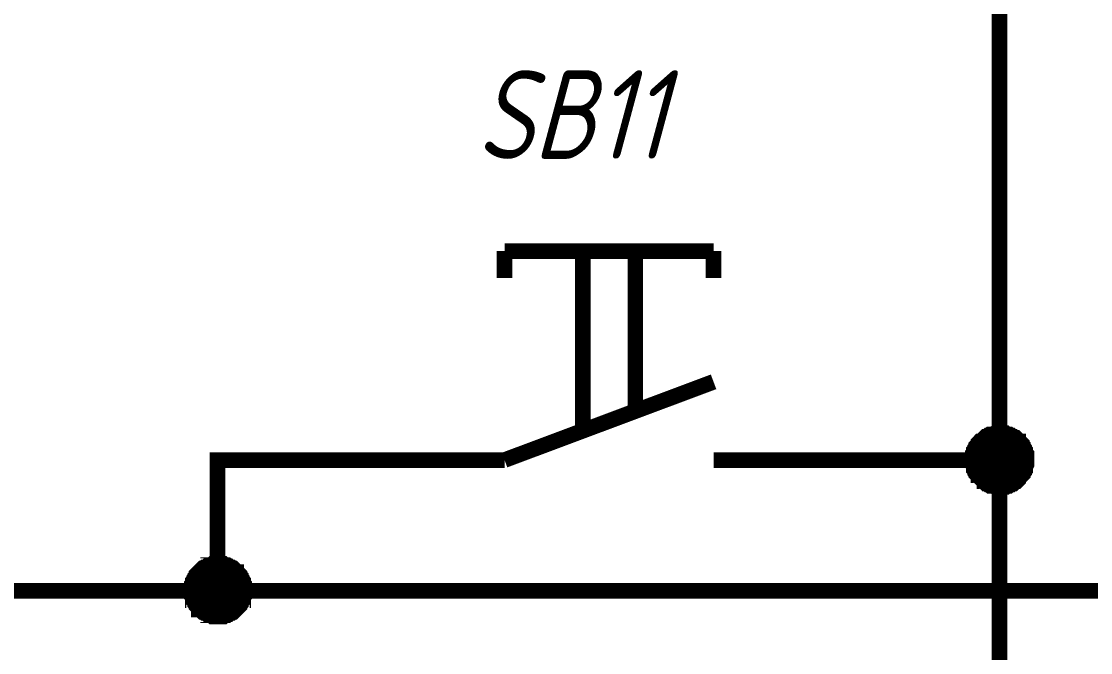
# Model space of a CAD drawing. Header units: millimetres. Extents: x 0 to 841, y 0 to 594.
# Drawn here: x 388.74 to 409.25, y 54.32 to 66.43 of the extents above; entities that cross this region are included whole.
import ezdxf

# ---------------------------------------------------------------- set-up
doc = ezdxf.new("R2010")
doc.units = ezdxf.units.MM
doc.layers.add('Sheet', color=255, linetype='Continuous')
doc.styles.get("Standard").update_dxf_attribs({"font": '', "oblique": 15})
doc.styles.get('Standard').set_extended_font_data('GOST type A')

msp = doc.modelspace()

# ---------------------------------------------------------------- linework, layer by layer
at = {"layer": 'Sheet', "color": 18, "true_color": 0x000000, "const_width": 0.3}
for points in [[(497.513, 328.985), (497.513, 328.985), (580.013, 328.985), (580.013, 55.503), (392.5, 55.503), (392.5, 55.503)], [(405.021, 45.513), (407.508, 45.513), (407.508, 58.011), (407.508, 70.51), (407.508, 306.497)], [(398.01, 62.021), (402.02, 62.021)], [(398.01, 62.021), (398.01, 61.505)], [(399.511, 58.504), (399.511, 62.021)], [(400.519, 62.021), (400.519, 59.019)], [(402.02, 62.021), (402.02, 61.505)], [(398.01, 58.011), (402.02, 59.512)], [(406.993, 58.011), (406.993, 58.034), (406.993, 58.056), (406.993, 58.101), (406.993, 58.123), (407.015, 58.146), (407.015, 58.168), (407.015, 58.19), (407.037, 58.213), (407.037, 58.235), (407.06, 58.258), (407.06, 58.28), (407.082, 58.302), (407.105, 58.325), (407.105, 58.347), (407.127, 58.37), (407.149, 58.37), (407.172, 58.392), (407.194, 58.414), (407.217, 58.437), (407.217, 58.437), (407.239, 58.459), (407.261, 58.459), (407.284, 58.482), (407.306, 58.482), (407.329, 58.504), (407.351, 58.504), (407.373, 58.504), (407.418, 58.526), (407.441, 58.526), (407.463, 58.526), (407.485, 58.526), (407.508, 58.526)], [(406.993, 58.011), (406.993, 58.034), (406.993, 58.056), (406.993, 58.101), (406.993, 58.123), (407.015, 58.146), (407.015, 58.168), (407.015, 58.19), (407.037, 58.213), (407.037, 58.235), (407.06, 58.258), (407.06, 58.28), (407.082, 58.302), (407.105, 58.325), (407.105, 58.347), (407.127, 58.37), (407.149, 58.37), (407.172, 58.392), (407.194, 58.414), (407.217, 58.437), (407.217, 58.437), (407.239, 58.459), (407.261, 58.459), (407.284, 58.482), (407.306, 58.482), (407.329, 58.504), (407.351, 58.504), (407.373, 58.504), (407.418, 58.526), (407.441, 58.526), (407.463, 58.526), (407.485, 58.526), (407.508, 58.526)], [(406.993, 58.011), (406.993, 58.034), (406.993, 58.056), (406.993, 58.101), (406.993, 58.123), (407.015, 58.146), (407.015, 58.168), (407.015, 58.19), (407.037, 58.213), (407.037, 58.235), (407.06, 58.258), (407.06, 58.28), (407.082, 58.302), (407.105, 58.325), (407.105, 58.347), (407.127, 58.37), (407.149, 58.37), (407.172, 58.392), (407.194, 58.414), (407.217, 58.437), (407.217, 58.437), (407.239, 58.459), (407.261, 58.459), (407.284, 58.482), (407.306, 58.482), (407.329, 58.504), (407.351, 58.504), (407.373, 58.504), (407.418, 58.526), (407.441, 58.526), (407.463, 58.526), (407.485, 58.526), (407.508, 58.526)], [(406.993, 58.011), (406.993, 58.034), (406.993, 58.056), (406.993, 58.101), (406.993, 58.123), (407.015, 58.146), (407.015, 58.168), (407.015, 58.19), (407.037, 58.213), (407.037, 58.235), (407.06, 58.258), (407.06, 58.28), (407.082, 58.302), (407.105, 58.325), (407.105, 58.347), (407.127, 58.37), (407.149, 58.37), (407.172, 58.392), (407.194, 58.414), (407.217, 58.437), (407.217, 58.437), (407.239, 58.459), (407.261, 58.459), (407.284, 58.482), (407.306, 58.482), (407.329, 58.504), (407.351, 58.504), (407.373, 58.504), (407.418, 58.526), (407.441, 58.526), (407.463, 58.526), (407.485, 58.526), (407.508, 58.526)], [(406.993, 58.011), (406.993, 58.034), (406.993, 58.056), (406.993, 58.101), (406.993, 58.123), (407.015, 58.146), (407.015, 58.168), (407.015, 58.19), (407.037, 58.213), (407.037, 58.235), (407.06, 58.258), (407.06, 58.28), (407.082, 58.302), (407.105, 58.325), (407.105, 58.347), (407.127, 58.37), (407.149, 58.37), (407.172, 58.392), (407.194, 58.414), (407.217, 58.437), (407.217, 58.437), (407.239, 58.459), (407.261, 58.459), (407.284, 58.482), (407.306, 58.482), (407.329, 58.504), (407.351, 58.504), (407.373, 58.504), (407.418, 58.526), (407.441, 58.526), (407.463, 58.526), (407.485, 58.526), (407.508, 58.526)], [(406.993, 58.011), (406.993, 58.034), (406.993, 58.056), (406.993, 58.101), (406.993, 58.123), (407.015, 58.146), (407.015, 58.168), (407.015, 58.19), (407.037, 58.213), (407.037, 58.235), (407.06, 58.258), (407.06, 58.28), (407.082, 58.302), (407.105, 58.325), (407.105, 58.347), (407.127, 58.37), (407.149, 58.37), (407.172, 58.392), (407.194, 58.414), (407.217, 58.437), (407.217, 58.437), (407.239, 58.459), (407.261, 58.459), (407.284, 58.482), (407.306, 58.482), (407.329, 58.504), (407.351, 58.504), (407.373, 58.504), (407.418, 58.526), (407.441, 58.526), (407.463, 58.526), (407.485, 58.526), (407.508, 58.526)], [(406.993, 58.011), (406.993, 58.034), (406.993, 58.056), (406.993, 58.101), (406.993, 58.123), (407.015, 58.146), (407.015, 58.168), (407.015, 58.19), (407.037, 58.213), (407.037, 58.235), (407.06, 58.258), (407.06, 58.28), (407.082, 58.302), (407.105, 58.325), (407.105, 58.347), (407.127, 58.37), (407.149, 58.37), (407.172, 58.392), (407.194, 58.414), (407.217, 58.437), (407.217, 58.437), (407.239, 58.459), (407.261, 58.459), (407.284, 58.482), (407.306, 58.482), (407.329, 58.504), (407.351, 58.504), (407.373, 58.504), (407.418, 58.526), (407.441, 58.526), (407.463, 58.526), (407.485, 58.526), (407.508, 58.526)], [(406.993, 58.011), (406.993, 58.034), (406.993, 58.056), (406.993, 58.101), (406.993, 58.123), (407.015, 58.146), (407.015, 58.168), (407.015, 58.19), (407.037, 58.213), (407.037, 58.235), (407.06, 58.258), (407.06, 58.28), (407.082, 58.302), (407.105, 58.325), (407.105, 58.347), (407.127, 58.37), (407.149, 58.37), (407.172, 58.392), (407.194, 58.414), (407.217, 58.437), (407.217, 58.437), (407.239, 58.459), (407.261, 58.459), (407.284, 58.482), (407.306, 58.482), (407.329, 58.504), (407.351, 58.504), (407.373, 58.504), (407.418, 58.526), (407.441, 58.526), (407.463, 58.526), (407.485, 58.526), (407.508, 58.526)], [(407.508, 58.526), (407.508, 58.526)], [(407.508, 58.526), (407.53, 58.526), (407.553, 58.526), (407.597, 58.526), (407.62, 58.526), (407.642, 58.504), (407.665, 58.504), (407.687, 58.504), (407.709, 58.482), (407.732, 58.482), (407.754, 58.459), (407.777, 58.459), (407.799, 58.437), (407.821, 58.437), (407.844, 58.414), (407.866, 58.392), (407.866, 58.37), (407.889, 58.37), (407.911, 58.347), (407.933, 58.325), (407.933, 58.302), (407.956, 58.28), (407.956, 58.258), (407.978, 58.235), (407.978, 58.213), (408.001, 58.19), (408.001, 58.168), (408.001, 58.146), (408.023, 58.123), (408.023, 58.101), (408.023, 58.056), (408.023, 58.034), (408.023, 58.011)], [(407.508, 58.526), (407.508, 58.526)], [(407.508, 58.526), (407.53, 58.526), (407.553, 58.526), (407.597, 58.526), (407.62, 58.526), (407.642, 58.504), (407.665, 58.504), (407.687, 58.504), (407.709, 58.482), (407.732, 58.482), (407.754, 58.459), (407.777, 58.459), (407.799, 58.437), (407.821, 58.437), (407.844, 58.414), (407.866, 58.392), (407.866, 58.37), (407.889, 58.37), (407.911, 58.347), (407.933, 58.325), (407.933, 58.302), (407.956, 58.28), (407.956, 58.258), (407.978, 58.235), (407.978, 58.213), (408.001, 58.19), (408.001, 58.168), (408.001, 58.146), (408.023, 58.123), (408.023, 58.101), (408.023, 58.056), (408.023, 58.034), (408.023, 58.011)], [(407.508, 58.526), (407.508, 58.526)], [(407.508, 58.526), (407.53, 58.526), (407.553, 58.526), (407.597, 58.526), (407.62, 58.526), (407.642, 58.504), (407.665, 58.504), (407.687, 58.504), (407.709, 58.482), (407.732, 58.482), (407.754, 58.459), (407.777, 58.459), (407.799, 58.437), (407.821, 58.437), (407.844, 58.414), (407.866, 58.392), (407.866, 58.37), (407.889, 58.37), (407.911, 58.347), (407.933, 58.325), (407.933, 58.302), (407.956, 58.28), (407.956, 58.258), (407.978, 58.235), (407.978, 58.213), (408.001, 58.19), (408.001, 58.168), (408.001, 58.146), (408.023, 58.123), (408.023, 58.101), (408.023, 58.056), (408.023, 58.034), (408.023, 58.011)], [(407.508, 58.526), (407.508, 58.526)], [(407.508, 58.526), (407.53, 58.526), (407.553, 58.526), (407.597, 58.526), (407.62, 58.526), (407.642, 58.504), (407.665, 58.504), (407.687, 58.504), (407.709, 58.482), (407.732, 58.482), (407.754, 58.459), (407.777, 58.459), (407.799, 58.437), (407.821, 58.437), (407.844, 58.414), (407.866, 58.392), (407.866, 58.37), (407.889, 58.37), (407.911, 58.347), (407.933, 58.325), (407.933, 58.302), (407.956, 58.28), (407.956, 58.258), (407.978, 58.235), (407.978, 58.213), (408.001, 58.19), (408.001, 58.168), (408.001, 58.146), (408.023, 58.123), (408.023, 58.101), (408.023, 58.056), (408.023, 58.034), (408.023, 58.011)], [(407.508, 58.526), (407.508, 58.526)], [(407.508, 58.526), (407.53, 58.526), (407.553, 58.526), (407.597, 58.526), (407.62, 58.526), (407.642, 58.504), (407.665, 58.504), (407.687, 58.504), (407.709, 58.482), (407.732, 58.482), (407.754, 58.459), (407.777, 58.459), (407.799, 58.437), (407.821, 58.437), (407.844, 58.414), (407.866, 58.392), (407.866, 58.37), (407.889, 58.37), (407.911, 58.347), (407.933, 58.325), (407.933, 58.302), (407.956, 58.28), (407.956, 58.258), (407.978, 58.235), (407.978, 58.213), (408.001, 58.19), (408.001, 58.168), (408.001, 58.146), (408.023, 58.123), (408.023, 58.101), (408.023, 58.056), (408.023, 58.034), (408.023, 58.011)], [(407.508, 58.526), (407.508, 58.526)], [(407.508, 58.526), (407.53, 58.526), (407.553, 58.526), (407.597, 58.526), (407.62, 58.526), (407.642, 58.504), (407.665, 58.504), (407.687, 58.504), (407.709, 58.482), (407.732, 58.482), (407.754, 58.459), (407.777, 58.459), (407.799, 58.437), (407.821, 58.437), (407.844, 58.414), (407.866, 58.392), (407.866, 58.37), (407.889, 58.37), (407.911, 58.347), (407.933, 58.325), (407.933, 58.302), (407.956, 58.28), (407.956, 58.258), (407.978, 58.235), (407.978, 58.213), (408.001, 58.19), (408.001, 58.168), (408.001, 58.146), (408.023, 58.123), (408.023, 58.101), (408.023, 58.056), (408.023, 58.034), (408.023, 58.011)], [(407.508, 58.526), (407.508, 58.526)], [(407.508, 58.526), (407.53, 58.526), (407.553, 58.526), (407.597, 58.526), (407.62, 58.526), (407.642, 58.504), (407.665, 58.504), (407.687, 58.504), (407.709, 58.482), (407.732, 58.482), (407.754, 58.459), (407.777, 58.459), (407.799, 58.437), (407.821, 58.437), (407.844, 58.414), (407.866, 58.392), (407.866, 58.37), (407.889, 58.37), (407.911, 58.347), (407.933, 58.325), (407.933, 58.302), (407.956, 58.28), (407.956, 58.258), (407.978, 58.235), (407.978, 58.213), (408.001, 58.19), (408.001, 58.168), (408.001, 58.146), (408.023, 58.123), (408.023, 58.101), (408.023, 58.056), (408.023, 58.034), (408.023, 58.011)], [(407.508, 58.526), (407.508, 58.526)], [(407.508, 58.526), (407.53, 58.526), (407.553, 58.526), (407.597, 58.526), (407.62, 58.526), (407.642, 58.504), (407.665, 58.504), (407.687, 58.504), (407.709, 58.482), (407.732, 58.482), (407.754, 58.459), (407.777, 58.459), (407.799, 58.437), (407.821, 58.437), (407.844, 58.414), (407.866, 58.392), (407.866, 58.37), (407.889, 58.37), (407.911, 58.347), (407.933, 58.325), (407.933, 58.302), (407.956, 58.28), (407.956, 58.258), (407.978, 58.235), (407.978, 58.213), (408.001, 58.19), (408.001, 58.168), (408.001, 58.146), (408.023, 58.123), (408.023, 58.101), (408.023, 58.056), (408.023, 58.034), (408.023, 58.011)], [(395.008, 58.011), (392.5, 58.011), (392.5, 55.503), (372.518, 55.503), (352.515, 55.503), (352.515, 58.011), (355.001, 58.011)], [(397.517, 58.011), (395.008, 58.011)], [(397.517, 58.011), (398.01, 58.011)], [(402.512, 58.011), (402.02, 58.011)], [(402.512, 58.011), (405.021, 58.011)], [(407.508, 58.011), (405.021, 58.011)], [(407.508, 57.496), (407.485, 57.496), (407.463, 57.496), (407.441, 57.496), (407.418, 57.496), (407.373, 57.519), (407.351, 57.519), (407.329, 57.519), (407.306, 57.541), (407.284, 57.541), (407.261, 57.563), (407.239, 57.563), (407.217, 57.586), (407.217, 57.608), (407.194, 57.608), (407.172, 57.631), (407.149, 57.653), (407.127, 57.675), (407.105, 57.698), (407.105, 57.72), (407.082, 57.72), (407.06, 57.743), (407.06, 57.765), (407.037, 57.787), (407.037, 57.81), (407.015, 57.832), (407.015, 57.855), (407.015, 57.877), (406.993, 57.922), (406.993, 57.944), (406.993, 57.967), (406.993, 57.989), (406.993, 58.011)], [(406.993, 58.011), (406.993, 58.011)], [(407.508, 57.496), (407.485, 57.496), (407.463, 57.496), (407.441, 57.496), (407.418, 57.496), (407.373, 57.519), (407.351, 57.519), (407.329, 57.519), (407.306, 57.541), (407.284, 57.541), (407.261, 57.563), (407.239, 57.563), (407.217, 57.586), (407.217, 57.608), (407.194, 57.608), (407.172, 57.631), (407.149, 57.653), (407.127, 57.675), (407.105, 57.698), (407.105, 57.72), (407.082, 57.72), (407.06, 57.743), (407.06, 57.765), (407.037, 57.787), (407.037, 57.81), (407.015, 57.832), (407.015, 57.855), (407.015, 57.877), (406.993, 57.922), (406.993, 57.944), (406.993, 57.967), (406.993, 57.989), (406.993, 58.011)], [(406.993, 58.011), (406.993, 58.011)], [(407.508, 57.496), (407.485, 57.496), (407.463, 57.496), (407.441, 57.496), (407.418, 57.496), (407.373, 57.519), (407.351, 57.519), (407.329, 57.519), (407.306, 57.541), (407.284, 57.541), (407.261, 57.563), (407.239, 57.563), (407.217, 57.586), (407.217, 57.608), (407.194, 57.608), (407.172, 57.631), (407.149, 57.653), (407.127, 57.675), (407.105, 57.698), (407.105, 57.72), (407.082, 57.72), (407.06, 57.743), (407.06, 57.765), (407.037, 57.787), (407.037, 57.81), (407.015, 57.832), (407.015, 57.855), (407.015, 57.877), (406.993, 57.922), (406.993, 57.944), (406.993, 57.967), (406.993, 57.989), (406.993, 58.011)], [(406.993, 58.011), (406.993, 58.011)], [(407.508, 57.496), (407.485, 57.496), (407.463, 57.496), (407.441, 57.496), (407.418, 57.496), (407.373, 57.519), (407.351, 57.519), (407.329, 57.519), (407.306, 57.541), (407.284, 57.541), (407.261, 57.563), (407.239, 57.563), (407.217, 57.586), (407.217, 57.608), (407.194, 57.608), (407.172, 57.631), (407.149, 57.653), (407.127, 57.675), (407.105, 57.698), (407.105, 57.72), (407.082, 57.72), (407.06, 57.743), (407.06, 57.765), (407.037, 57.787), (407.037, 57.81), (407.015, 57.832), (407.015, 57.855), (407.015, 57.877), (406.993, 57.922), (406.993, 57.944), (406.993, 57.967), (406.993, 57.989), (406.993, 58.011)], [(406.993, 58.011), (406.993, 58.011)], [(407.508, 57.496), (407.485, 57.496), (407.463, 57.496), (407.441, 57.496), (407.418, 57.496), (407.373, 57.519), (407.351, 57.519), (407.329, 57.519), (407.306, 57.541), (407.284, 57.541), (407.261, 57.563), (407.239, 57.563), (407.217, 57.586), (407.217, 57.608), (407.194, 57.608), (407.172, 57.631), (407.149, 57.653), (407.127, 57.675), (407.105, 57.698), (407.105, 57.72), (407.082, 57.72), (407.06, 57.743), (407.06, 57.765), (407.037, 57.787), (407.037, 57.81), (407.015, 57.832), (407.015, 57.855), (407.015, 57.877), (406.993, 57.922), (406.993, 57.944), (406.993, 57.967), (406.993, 57.989), (406.993, 58.011)], [(406.993, 58.011), (406.993, 58.011)], [(407.508, 57.496), (407.485, 57.496), (407.463, 57.496), (407.441, 57.496), (407.418, 57.496), (407.373, 57.519), (407.351, 57.519), (407.329, 57.519), (407.306, 57.541), (407.284, 57.541), (407.261, 57.563), (407.239, 57.563), (407.217, 57.586), (407.217, 57.608), (407.194, 57.608), (407.172, 57.631), (407.149, 57.653), (407.127, 57.675), (407.105, 57.698), (407.105, 57.72), (407.082, 57.72), (407.06, 57.743), (407.06, 57.765), (407.037, 57.787), (407.037, 57.81), (407.015, 57.832), (407.015, 57.855), (407.015, 57.877), (406.993, 57.922), (406.993, 57.944), (406.993, 57.967), (406.993, 57.989), (406.993, 58.011)], [(406.993, 58.011), (406.993, 58.011)], [(407.508, 57.496), (407.485, 57.496), (407.463, 57.496), (407.441, 57.496), (407.418, 57.496), (407.373, 57.519), (407.351, 57.519), (407.329, 57.519), (407.306, 57.541), (407.284, 57.541), (407.261, 57.563), (407.239, 57.563), (407.217, 57.586), (407.217, 57.608), (407.194, 57.608), (407.172, 57.631), (407.149, 57.653), (407.127, 57.675), (407.105, 57.698), (407.105, 57.72), (407.082, 57.72), (407.06, 57.743), (407.06, 57.765), (407.037, 57.787), (407.037, 57.81), (407.015, 57.832), (407.015, 57.855), (407.015, 57.877), (406.993, 57.922), (406.993, 57.944), (406.993, 57.967), (406.993, 57.989), (406.993, 58.011)], [(406.993, 58.011), (406.993, 58.011)], [(407.508, 57.496), (407.485, 57.496), (407.463, 57.496), (407.441, 57.496), (407.418, 57.496), (407.373, 57.519), (407.351, 57.519), (407.329, 57.519), (407.306, 57.541), (407.284, 57.541), (407.261, 57.563), (407.239, 57.563), (407.217, 57.586), (407.217, 57.608), (407.194, 57.608), (407.172, 57.631), (407.149, 57.653), (407.127, 57.675), (407.105, 57.698), (407.105, 57.72), (407.082, 57.72), (407.06, 57.743), (407.06, 57.765), (407.037, 57.787), (407.037, 57.81), (407.015, 57.832), (407.015, 57.855), (407.015, 57.877), (406.993, 57.922), (406.993, 57.944), (406.993, 57.967), (406.993, 57.989), (406.993, 58.011)], [(406.993, 58.011), (406.993, 58.011)], [(408.023, 58.011), (408.023, 57.989), (408.023, 57.967), (408.023, 57.944), (408.023, 57.922), (408.001, 57.877), (408.001, 57.855), (408.001, 57.832), (407.978, 57.81), (407.978, 57.787), (407.956, 57.765), (407.956, 57.743), (407.933, 57.72), (407.933, 57.72), (407.911, 57.698), (407.889, 57.675), (407.866, 57.653), (407.866, 57.631), (407.844, 57.608), (407.821, 57.608), (407.799, 57.586), (407.777, 57.563), (407.754, 57.563), (407.732, 57.541), (407.709, 57.541), (407.687, 57.519), (407.665, 57.519), (407.642, 57.519), (407.62, 57.496), (407.597, 57.496), (407.553, 57.496), (407.53, 57.496), (407.508, 57.496)], [(408.023, 58.011), (408.023, 57.989), (408.023, 57.967), (408.023, 57.944), (408.023, 57.922), (408.001, 57.877), (408.001, 57.855), (408.001, 57.832), (407.978, 57.81), (407.978, 57.787), (407.956, 57.765), (407.956, 57.743), (407.933, 57.72), (407.933, 57.72), (407.911, 57.698), (407.889, 57.675), (407.866, 57.653), (407.866, 57.631), (407.844, 57.608), (407.821, 57.608), (407.799, 57.586), (407.777, 57.563), (407.754, 57.563), (407.732, 57.541), (407.709, 57.541), (407.687, 57.519), (407.665, 57.519), (407.642, 57.519), (407.62, 57.496), (407.597, 57.496), (407.553, 57.496), (407.53, 57.496), (407.508, 57.496)], [(408.023, 58.011), (408.023, 57.989), (408.023, 57.967), (408.023, 57.944), (408.023, 57.922), (408.001, 57.877), (408.001, 57.855), (408.001, 57.832), (407.978, 57.81), (407.978, 57.787), (407.956, 57.765), (407.956, 57.743), (407.933, 57.72), (407.933, 57.72), (407.911, 57.698), (407.889, 57.675), (407.866, 57.653), (407.866, 57.631), (407.844, 57.608), (407.821, 57.608), (407.799, 57.586), (407.777, 57.563), (407.754, 57.563), (407.732, 57.541), (407.709, 57.541), (407.687, 57.519), (407.665, 57.519), (407.642, 57.519), (407.62, 57.496), (407.597, 57.496), (407.553, 57.496), (407.53, 57.496), (407.508, 57.496)], [(408.023, 58.011), (408.023, 57.989), (408.023, 57.967), (408.023, 57.944), (408.023, 57.922), (408.001, 57.877), (408.001, 57.855), (408.001, 57.832), (407.978, 57.81), (407.978, 57.787), (407.956, 57.765), (407.956, 57.743), (407.933, 57.72), (407.933, 57.72), (407.911, 57.698), (407.889, 57.675), (407.866, 57.653), (407.866, 57.631), (407.844, 57.608), (407.821, 57.608), (407.799, 57.586), (407.777, 57.563), (407.754, 57.563), (407.732, 57.541), (407.709, 57.541), (407.687, 57.519), (407.665, 57.519), (407.642, 57.519), (407.62, 57.496), (407.597, 57.496), (407.553, 57.496), (407.53, 57.496), (407.508, 57.496)], [(408.023, 58.011), (408.023, 57.989), (408.023, 57.967), (408.023, 57.944), (408.023, 57.922), (408.001, 57.877), (408.001, 57.855), (408.001, 57.832), (407.978, 57.81), (407.978, 57.787), (407.956, 57.765), (407.956, 57.743), (407.933, 57.72), (407.933, 57.72), (407.911, 57.698), (407.889, 57.675), (407.866, 57.653), (407.866, 57.631), (407.844, 57.608), (407.821, 57.608), (407.799, 57.586), (407.777, 57.563), (407.754, 57.563), (407.732, 57.541), (407.709, 57.541), (407.687, 57.519), (407.665, 57.519), (407.642, 57.519), (407.62, 57.496), (407.597, 57.496), (407.553, 57.496), (407.53, 57.496), (407.508, 57.496)], [(408.023, 58.011), (408.023, 57.989), (408.023, 57.967), (408.023, 57.944), (408.023, 57.922), (408.001, 57.877), (408.001, 57.855), (408.001, 57.832), (407.978, 57.81), (407.978, 57.787), (407.956, 57.765), (407.956, 57.743), (407.933, 57.72), (407.933, 57.72), (407.911, 57.698), (407.889, 57.675), (407.866, 57.653), (407.866, 57.631), (407.844, 57.608), (407.821, 57.608), (407.799, 57.586), (407.777, 57.563), (407.754, 57.563), (407.732, 57.541), (407.709, 57.541), (407.687, 57.519), (407.665, 57.519), (407.642, 57.519), (407.62, 57.496), (407.597, 57.496), (407.553, 57.496), (407.53, 57.496), (407.508, 57.496)], [(408.023, 58.011), (408.023, 57.989), (408.023, 57.967), (408.023, 57.944), (408.023, 57.922), (408.001, 57.877), (408.001, 57.855), (408.001, 57.832), (407.978, 57.81), (407.978, 57.787), (407.956, 57.765), (407.956, 57.743), (407.933, 57.72), (407.933, 57.72), (407.911, 57.698), (407.889, 57.675), (407.866, 57.653), (407.866, 57.631), (407.844, 57.608), (407.821, 57.608), (407.799, 57.586), (407.777, 57.563), (407.754, 57.563), (407.732, 57.541), (407.709, 57.541), (407.687, 57.519), (407.665, 57.519), (407.642, 57.519), (407.62, 57.496), (407.597, 57.496), (407.553, 57.496), (407.53, 57.496), (407.508, 57.496)], [(408.023, 58.011), (408.023, 57.989), (408.023, 57.967), (408.023, 57.944), (408.023, 57.922), (408.001, 57.877), (408.001, 57.855), (408.001, 57.832), (407.978, 57.81), (407.978, 57.787), (407.956, 57.765), (407.956, 57.743), (407.933, 57.72), (407.933, 57.72), (407.911, 57.698), (407.889, 57.675), (407.866, 57.653), (407.866, 57.631), (407.844, 57.608), (407.821, 57.608), (407.799, 57.586), (407.777, 57.563), (407.754, 57.563), (407.732, 57.541), (407.709, 57.541), (407.687, 57.519), (407.665, 57.519), (407.642, 57.519), (407.62, 57.496), (407.597, 57.496), (407.553, 57.496), (407.53, 57.496), (407.508, 57.496)], [(408.023, 58.011), (408.023, 58.011), (408.023, 58.011), (408.023, 58.011), (408.023, 58.011), (408.023, 58.011), (408.023, 58.011), (408.023, 58.011), (408.023, 58.011), (408.023, 58.011), (408.023, 58.011), (408.023, 58.011), (408.023, 58.011), (408.023, 58.011), (408.023, 58.011), (408.023, 58.011), (408.023, 58.011), (408.023, 58.011), (408.023, 58.011), (408.023, 58.011), (408.023, 58.011), (408.023, 58.011), (408.023, 58.011), (408.023, 58.011), (408.023, 58.011), (408.023, 58.011), (408.023, 58.011), (408.023, 58.011), (408.023, 58.011), (408.023, 58.011), (408.023, 58.011), (408.023, 58.011), (408.023, 58.011)], [(408.023, 58.011), (408.023, 58.011)], [(408.023, 58.011), (408.023, 58.011), (408.023, 58.011), (408.023, 58.011), (408.023, 58.011), (408.023, 58.011), (408.023, 58.011), (408.023, 58.011), (408.023, 58.011), (408.023, 58.011), (408.023, 58.011), (408.023, 58.011), (408.023, 58.011), (408.023, 58.011), (408.023, 58.011), (408.023, 58.011), (408.023, 58.011), (408.023, 58.011), (408.023, 58.011), (408.023, 58.011), (408.023, 58.011), (408.023, 58.011), (408.023, 58.011), (408.023, 58.011), (408.023, 58.011), (408.023, 58.011), (408.023, 58.011), (408.023, 58.011), (408.023, 58.011), (408.023, 58.011), (408.023, 58.011), (408.023, 58.011), (408.023, 58.011)], [(408.023, 58.011), (408.023, 58.011)], [(408.023, 58.011), (408.023, 58.011), (408.023, 58.011), (408.023, 58.011), (408.023, 58.011), (408.023, 58.011), (408.023, 58.011), (408.023, 58.011), (408.023, 58.011), (408.023, 58.011), (408.023, 58.011), (408.023, 58.011), (408.023, 58.011), (408.023, 58.011), (408.023, 58.011), (408.023, 58.011), (408.023, 58.011), (408.023, 58.011), (408.023, 58.011), (408.023, 58.011), (408.023, 58.011), (408.023, 58.011), (408.023, 58.011), (408.023, 58.011), (408.023, 58.011), (408.023, 58.011), (408.023, 58.011), (408.023, 58.011), (408.023, 58.011), (408.023, 58.011), (408.023, 58.011), (408.023, 58.011), (408.023, 58.011)], [(408.023, 58.011), (408.023, 58.011)], [(408.023, 58.011), (408.023, 58.011), (408.023, 58.011), (408.023, 58.011), (408.023, 58.011), (408.023, 58.011), (408.023, 58.011), (408.023, 58.011), (408.023, 58.011), (408.023, 58.011), (408.023, 58.011), (408.023, 58.011), (408.023, 58.011), (408.023, 58.011), (408.023, 58.011), (408.023, 58.011), (408.023, 58.011), (408.023, 58.011), (408.023, 58.011), (408.023, 58.011), (408.023, 58.011), (408.023, 58.011), (408.023, 58.011), (408.023, 58.011), (408.023, 58.011), (408.023, 58.011), (408.023, 58.011), (408.023, 58.011), (408.023, 58.011), (408.023, 58.011), (408.023, 58.011), (408.023, 58.011), (408.023, 58.011)], [(408.023, 58.011), (408.023, 58.011)], [(408.023, 58.011), (408.023, 58.011), (408.023, 58.011), (408.023, 58.011), (408.023, 58.011), (408.023, 58.011), (408.023, 58.011), (408.023, 58.011), (408.023, 58.011), (408.023, 58.011), (408.023, 58.011), (408.023, 58.011), (408.023, 58.011), (408.023, 58.011), (408.023, 58.011), (408.023, 58.011), (408.023, 58.011), (408.023, 58.011), (408.023, 58.011), (408.023, 58.011), (408.023, 58.011), (408.023, 58.011), (408.023, 58.011), (408.023, 58.011), (408.023, 58.011), (408.023, 58.011), (408.023, 58.011), (408.023, 58.011), (408.023, 58.011), (408.023, 58.011), (408.023, 58.011), (408.023, 58.011), (408.023, 58.011)], [(408.023, 58.011), (408.023, 58.011)], [(408.023, 58.011), (408.023, 58.011), (408.023, 58.011), (408.023, 58.011), (408.023, 58.011), (408.023, 58.011), (408.023, 58.011), (408.023, 58.011), (408.023, 58.011), (408.023, 58.011), (408.023, 58.011), (408.023, 58.011), (408.023, 58.011), (408.023, 58.011), (408.023, 58.011), (408.023, 58.011), (408.023, 58.011), (408.023, 58.011), (408.023, 58.011), (408.023, 58.011), (408.023, 58.011), (408.023, 58.011), (408.023, 58.011), (408.023, 58.011), (408.023, 58.011), (408.023, 58.011), (408.023, 58.011), (408.023, 58.011), (408.023, 58.011), (408.023, 58.011), (408.023, 58.011), (408.023, 58.011), (408.023, 58.011)], [(408.023, 58.011), (408.023, 58.011)], [(408.023, 58.011), (408.023, 58.011), (408.023, 58.011), (408.023, 58.011), (408.023, 58.011), (408.023, 58.011), (408.023, 58.011), (408.023, 58.011), (408.023, 58.011), (408.023, 58.011), (408.023, 58.011), (408.023, 58.011), (408.023, 58.011), (408.023, 58.011), (408.023, 58.011), (408.023, 58.011), (408.023, 58.011), (408.023, 58.011), (408.023, 58.011), (408.023, 58.011), (408.023, 58.011), (408.023, 58.011), (408.023, 58.011), (408.023, 58.011), (408.023, 58.011), (408.023, 58.011), (408.023, 58.011), (408.023, 58.011), (408.023, 58.011), (408.023, 58.011), (408.023, 58.011), (408.023, 58.011), (408.023, 58.011)], [(408.023, 58.011), (408.023, 58.011)], [(408.023, 58.011), (408.023, 58.011), (408.023, 58.011), (408.023, 58.011), (408.023, 58.011), (408.023, 58.011), (408.023, 58.011), (408.023, 58.011), (408.023, 58.011), (408.023, 58.011), (408.023, 58.011), (408.023, 58.011), (408.023, 58.011), (408.023, 58.011), (408.023, 58.011), (408.023, 58.011), (408.023, 58.011), (408.023, 58.011), (408.023, 58.011), (408.023, 58.011), (408.023, 58.011), (408.023, 58.011), (408.023, 58.011), (408.023, 58.011), (408.023, 58.011), (408.023, 58.011), (408.023, 58.011), (408.023, 58.011), (408.023, 58.011), (408.023, 58.011), (408.023, 58.011), (408.023, 58.011), (408.023, 58.011)], [(408.023, 58.011), (408.023, 58.011)], [(392.007, 55.503), (392.007, 55.525), (392.007, 55.548), (392.007, 55.592), (392.007, 55.615), (392.029, 55.637), (392.029, 55.66), (392.029, 55.682), (392.052, 55.704), (392.052, 55.727), (392.074, 55.749), (392.074, 55.771), (392.096, 55.794), (392.096, 55.816), (392.119, 55.839), (392.141, 55.861), (392.141, 55.861), (392.164, 55.883), (392.186, 55.906), (392.208, 55.928), (392.231, 55.928), (392.253, 55.951), (392.276, 55.951), (392.298, 55.973), (392.32, 55.973), (392.32, 55.995), (392.365, 55.995), (392.388, 55.995), (392.41, 56.018), (392.432, 56.018), (392.455, 56.018), (392.477, 56.018), (392.5, 56.018)], [(392.007, 55.503), (392.007, 55.525), (392.007, 55.548), (392.007, 55.592), (392.007, 55.615), (392.029, 55.637), (392.029, 55.66), (392.029, 55.682), (392.052, 55.704), (392.052, 55.727), (392.074, 55.749), (392.074, 55.771), (392.096, 55.794), (392.096, 55.816), (392.119, 55.839), (392.141, 55.861), (392.141, 55.861), (392.164, 55.883), (392.186, 55.906), (392.208, 55.928), (392.231, 55.928), (392.253, 55.951), (392.276, 55.951), (392.298, 55.973), (392.32, 55.973), (392.32, 55.995), (392.365, 55.995), (392.388, 55.995), (392.41, 56.018), (392.432, 56.018), (392.455, 56.018), (392.477, 56.018), (392.5, 56.018)], [(392.007, 55.503), (392.007, 55.525), (392.007, 55.548), (392.007, 55.592), (392.007, 55.615), (392.029, 55.637), (392.029, 55.66), (392.029, 55.682), (392.052, 55.704), (392.052, 55.727), (392.074, 55.749), (392.074, 55.771), (392.096, 55.794), (392.096, 55.816), (392.119, 55.839), (392.141, 55.861), (392.141, 55.861), (392.164, 55.883), (392.186, 55.906), (392.208, 55.928), (392.231, 55.928), (392.253, 55.951), (392.276, 55.951), (392.298, 55.973), (392.32, 55.973), (392.32, 55.995), (392.365, 55.995), (392.388, 55.995), (392.41, 56.018), (392.432, 56.018), (392.455, 56.018), (392.477, 56.018), (392.5, 56.018)], [(392.007, 55.503), (392.007, 55.525), (392.007, 55.548), (392.007, 55.592), (392.007, 55.615), (392.029, 55.637), (392.029, 55.66), (392.029, 55.682), (392.052, 55.704), (392.052, 55.727), (392.074, 55.749), (392.074, 55.771), (392.096, 55.794), (392.096, 55.816), (392.119, 55.839), (392.141, 55.861), (392.141, 55.861), (392.164, 55.883), (392.186, 55.906), (392.208, 55.928), (392.231, 55.928), (392.253, 55.951), (392.276, 55.951), (392.298, 55.973), (392.32, 55.973), (392.32, 55.995), (392.365, 55.995), (392.388, 55.995), (392.41, 56.018), (392.432, 56.018), (392.455, 56.018), (392.477, 56.018), (392.5, 56.018)], [(392.007, 55.503), (392.007, 55.525), (392.007, 55.548), (392.007, 55.592), (392.007, 55.615), (392.029, 55.637), (392.029, 55.66), (392.029, 55.682), (392.052, 55.704), (392.052, 55.727), (392.074, 55.749), (392.074, 55.771), (392.096, 55.794), (392.096, 55.816), (392.119, 55.839), (392.141, 55.861), (392.141, 55.861), (392.164, 55.883), (392.186, 55.906), (392.208, 55.928), (392.231, 55.928), (392.253, 55.951), (392.276, 55.951), (392.298, 55.973), (392.32, 55.973), (392.32, 55.995), (392.365, 55.995), (392.388, 55.995), (392.41, 56.018), (392.432, 56.018), (392.455, 56.018), (392.477, 56.018), (392.5, 56.018)], [(392.007, 55.503), (392.007, 55.525), (392.007, 55.548), (392.007, 55.592), (392.007, 55.615), (392.029, 55.637), (392.029, 55.66), (392.029, 55.682), (392.052, 55.704), (392.052, 55.727), (392.074, 55.749), (392.074, 55.771), (392.096, 55.794), (392.096, 55.816), (392.119, 55.839), (392.141, 55.861), (392.141, 55.861), (392.164, 55.883), (392.186, 55.906), (392.208, 55.928), (392.231, 55.928), (392.253, 55.951), (392.276, 55.951), (392.298, 55.973), (392.32, 55.973), (392.32, 55.995), (392.365, 55.995), (392.388, 55.995), (392.41, 56.018), (392.432, 56.018), (392.455, 56.018), (392.477, 56.018), (392.5, 56.018)], [(392.007, 55.503), (392.007, 55.525), (392.007, 55.548), (392.007, 55.592), (392.007, 55.615), (392.029, 55.637), (392.029, 55.66), (392.029, 55.682), (392.052, 55.704), (392.052, 55.727), (392.074, 55.749), (392.074, 55.771), (392.096, 55.794), (392.096, 55.816), (392.119, 55.839), (392.141, 55.861), (392.141, 55.861), (392.164, 55.883), (392.186, 55.906), (392.208, 55.928), (392.231, 55.928), (392.253, 55.951), (392.276, 55.951), (392.298, 55.973), (392.32, 55.973), (392.32, 55.995), (392.365, 55.995), (392.388, 55.995), (392.41, 56.018), (392.432, 56.018), (392.455, 56.018), (392.477, 56.018), (392.5, 56.018)], [(392.007, 55.503), (392.007, 55.525), (392.007, 55.548), (392.007, 55.592), (392.007, 55.615), (392.029, 55.637), (392.029, 55.66), (392.029, 55.682), (392.052, 55.704), (392.052, 55.727), (392.074, 55.749), (392.074, 55.771), (392.096, 55.794), (392.096, 55.816), (392.119, 55.839), (392.141, 55.861), (392.141, 55.861), (392.164, 55.883), (392.186, 55.906), (392.208, 55.928), (392.231, 55.928), (392.253, 55.951), (392.276, 55.951), (392.298, 55.973), (392.32, 55.973), (392.32, 55.995), (392.365, 55.995), (392.388, 55.995), (392.41, 56.018), (392.432, 56.018), (392.455, 56.018), (392.477, 56.018), (392.5, 56.018)], [(392.5, 56.018), (392.5, 56.018)], [(392.5, 56.018), (392.522, 56.018), (392.544, 56.018), (392.589, 56.018), (392.612, 56.018), (392.634, 55.995), (392.656, 55.995), (392.679, 55.995), (392.701, 55.973), (392.724, 55.973), (392.746, 55.951), (392.768, 55.951), (392.791, 55.928), (392.813, 55.928), (392.836, 55.906), (392.858, 55.883), (392.858, 55.861), (392.88, 55.861), (392.903, 55.839), (392.925, 55.816), (392.925, 55.794), (392.948, 55.771), (392.948, 55.749), (392.97, 55.727), (392.97, 55.704), (392.992, 55.682), (392.992, 55.66), (392.992, 55.637), (393.015, 55.615), (393.015, 55.592), (393.015, 55.548), (393.015, 55.525), (393.015, 55.503)], [(392.5, 56.018), (392.5, 56.018)], [(392.5, 56.018), (392.522, 56.018), (392.544, 56.018), (392.589, 56.018), (392.612, 56.018), (392.634, 55.995), (392.656, 55.995), (392.679, 55.995), (392.701, 55.973), (392.724, 55.973), (392.746, 55.951), (392.768, 55.951), (392.791, 55.928), (392.813, 55.928), (392.836, 55.906), (392.858, 55.883), (392.858, 55.861), (392.88, 55.861), (392.903, 55.839), (392.925, 55.816), (392.925, 55.794), (392.948, 55.771), (392.948, 55.749), (392.97, 55.727), (392.97, 55.704), (392.992, 55.682), (392.992, 55.66), (392.992, 55.637), (393.015, 55.615), (393.015, 55.592), (393.015, 55.548), (393.015, 55.525), (393.015, 55.503)], [(392.5, 56.018), (392.5, 56.018)], [(392.5, 56.018), (392.522, 56.018), (392.544, 56.018), (392.589, 56.018), (392.612, 56.018), (392.634, 55.995), (392.656, 55.995), (392.679, 55.995), (392.701, 55.973), (392.724, 55.973), (392.746, 55.951), (392.768, 55.951), (392.791, 55.928), (392.813, 55.928), (392.836, 55.906), (392.858, 55.883), (392.858, 55.861), (392.88, 55.861), (392.903, 55.839), (392.925, 55.816), (392.925, 55.794), (392.948, 55.771), (392.948, 55.749), (392.97, 55.727), (392.97, 55.704), (392.992, 55.682), (392.992, 55.66), (392.992, 55.637), (393.015, 55.615), (393.015, 55.592), (393.015, 55.548), (393.015, 55.525), (393.015, 55.503)], [(392.5, 56.018), (392.5, 56.018)], [(392.5, 56.018), (392.522, 56.018), (392.544, 56.018), (392.589, 56.018), (392.612, 56.018), (392.634, 55.995), (392.656, 55.995), (392.679, 55.995), (392.701, 55.973), (392.724, 55.973), (392.746, 55.951), (392.768, 55.951), (392.791, 55.928), (392.813, 55.928), (392.836, 55.906), (392.858, 55.883), (392.858, 55.861), (392.88, 55.861), (392.903, 55.839), (392.925, 55.816), (392.925, 55.794), (392.948, 55.771), (392.948, 55.749), (392.97, 55.727), (392.97, 55.704), (392.992, 55.682), (392.992, 55.66), (392.992, 55.637), (393.015, 55.615), (393.015, 55.592), (393.015, 55.548), (393.015, 55.525), (393.015, 55.503)], [(392.5, 56.018), (392.5, 56.018)], [(392.5, 56.018), (392.522, 56.018), (392.544, 56.018), (392.589, 56.018), (392.612, 56.018), (392.634, 55.995), (392.656, 55.995), (392.679, 55.995), (392.701, 55.973), (392.724, 55.973), (392.746, 55.951), (392.768, 55.951), (392.791, 55.928), (392.813, 55.928), (392.836, 55.906), (392.858, 55.883), (392.858, 55.861), (392.88, 55.861), (392.903, 55.839), (392.925, 55.816), (392.925, 55.794), (392.948, 55.771), (392.948, 55.749), (392.97, 55.727), (392.97, 55.704), (392.992, 55.682), (392.992, 55.66), (392.992, 55.637), (393.015, 55.615), (393.015, 55.592), (393.015, 55.548), (393.015, 55.525), (393.015, 55.503)], [(392.5, 56.018), (392.5, 56.018)], [(392.5, 56.018), (392.522, 56.018), (392.544, 56.018), (392.589, 56.018), (392.612, 56.018), (392.634, 55.995), (392.656, 55.995), (392.679, 55.995), (392.701, 55.973), (392.724, 55.973), (392.746, 55.951), (392.768, 55.951), (392.791, 55.928), (392.813, 55.928), (392.836, 55.906), (392.858, 55.883), (392.858, 55.861), (392.88, 55.861), (392.903, 55.839), (392.925, 55.816), (392.925, 55.794), (392.948, 55.771), (392.948, 55.749), (392.97, 55.727), (392.97, 55.704), (392.992, 55.682), (392.992, 55.66), (392.992, 55.637), (393.015, 55.615), (393.015, 55.592), (393.015, 55.548), (393.015, 55.525), (393.015, 55.503)], [(392.5, 56.018), (392.5, 56.018)], [(392.5, 56.018), (392.522, 56.018), (392.544, 56.018), (392.589, 56.018), (392.612, 56.018), (392.634, 55.995), (392.656, 55.995), (392.679, 55.995), (392.701, 55.973), (392.724, 55.973), (392.746, 55.951), (392.768, 55.951), (392.791, 55.928), (392.813, 55.928), (392.836, 55.906), (392.858, 55.883), (392.858, 55.861), (392.88, 55.861), (392.903, 55.839), (392.925, 55.816), (392.925, 55.794), (392.948, 55.771), (392.948, 55.749), (392.97, 55.727), (392.97, 55.704), (392.992, 55.682), (392.992, 55.66), (392.992, 55.637), (393.015, 55.615), (393.015, 55.592), (393.015, 55.548), (393.015, 55.525), (393.015, 55.503)], [(392.5, 56.018), (392.5, 56.018)], [(392.5, 56.018), (392.522, 56.018), (392.544, 56.018), (392.589, 56.018), (392.612, 56.018), (392.634, 55.995), (392.656, 55.995), (392.679, 55.995), (392.701, 55.973), (392.724, 55.973), (392.746, 55.951), (392.768, 55.951), (392.791, 55.928), (392.813, 55.928), (392.836, 55.906), (392.858, 55.883), (392.858, 55.861), (392.88, 55.861), (392.903, 55.839), (392.925, 55.816), (392.925, 55.794), (392.948, 55.771), (392.948, 55.749), (392.97, 55.727), (392.97, 55.704), (392.992, 55.682), (392.992, 55.66), (392.992, 55.637), (393.015, 55.615), (393.015, 55.592), (393.015, 55.548), (393.015, 55.525), (393.015, 55.503)], [(392.5, 55.01), (392.477, 55.01), (392.455, 55.01), (392.432, 55.01), (392.41, 55.01), (392.388, 55.032), (392.365, 55.032), (392.32, 55.032), (392.32, 55.055), (392.298, 55.055), (392.276, 55.077), (392.253, 55.077), (392.231, 55.1), (392.208, 55.1), (392.186, 55.122), (392.164, 55.144), (392.141, 55.144), (392.141, 55.167), (392.119, 55.189), (392.096, 55.212), (392.096, 55.234), (392.074, 55.256), (392.074, 55.279), (392.052, 55.301), (392.052, 55.324), (392.029, 55.324), (392.029, 55.368), (392.029, 55.391), (392.007, 55.413), (392.007, 55.436), (392.007, 55.458), (392.007, 55.48), (392.007, 55.503)], [(392.007, 55.503), (392.007, 55.503)], [(392.5, 55.01), (392.477, 55.01), (392.455, 55.01), (392.432, 55.01), (392.41, 55.01), (392.388, 55.032), (392.365, 55.032), (392.32, 55.032), (392.32, 55.055), (392.298, 55.055), (392.276, 55.077), (392.253, 55.077), (392.231, 55.1), (392.208, 55.1), (392.186, 55.122), (392.164, 55.144), (392.141, 55.144), (392.141, 55.167), (392.119, 55.189), (392.096, 55.212), (392.096, 55.234), (392.074, 55.256), (392.074, 55.279), (392.052, 55.301), (392.052, 55.324), (392.029, 55.324), (392.029, 55.368), (392.029, 55.391), (392.007, 55.413), (392.007, 55.436), (392.007, 55.458), (392.007, 55.48), (392.007, 55.503)], [(392.007, 55.503), (392.007, 55.503)], [(392.5, 55.01), (392.477, 55.01), (392.455, 55.01), (392.432, 55.01), (392.41, 55.01), (392.388, 55.032), (392.365, 55.032), (392.32, 55.032), (392.32, 55.055), (392.298, 55.055), (392.276, 55.077), (392.253, 55.077), (392.231, 55.1), (392.208, 55.1), (392.186, 55.122), (392.164, 55.144), (392.141, 55.144), (392.141, 55.167), (392.119, 55.189), (392.096, 55.212), (392.096, 55.234), (392.074, 55.256), (392.074, 55.279), (392.052, 55.301), (392.052, 55.324), (392.029, 55.324), (392.029, 55.368), (392.029, 55.391), (392.007, 55.413), (392.007, 55.436), (392.007, 55.458), (392.007, 55.48), (392.007, 55.503)], [(392.007, 55.503), (392.007, 55.503)], [(392.5, 55.01), (392.477, 55.01), (392.455, 55.01), (392.432, 55.01), (392.41, 55.01), (392.388, 55.032), (392.365, 55.032), (392.32, 55.032), (392.32, 55.055), (392.298, 55.055), (392.276, 55.077), (392.253, 55.077), (392.231, 55.1), (392.208, 55.1), (392.186, 55.122), (392.164, 55.144), (392.141, 55.144), (392.141, 55.167), (392.119, 55.189), (392.096, 55.212), (392.096, 55.234), (392.074, 55.256), (392.074, 55.279), (392.052, 55.301), (392.052, 55.324), (392.029, 55.324), (392.029, 55.368), (392.029, 55.391), (392.007, 55.413), (392.007, 55.436), (392.007, 55.458), (392.007, 55.48), (392.007, 55.503)], [(392.007, 55.503), (392.007, 55.503)], [(392.5, 55.01), (392.477, 55.01), (392.455, 55.01), (392.432, 55.01), (392.41, 55.01), (392.388, 55.032), (392.365, 55.032), (392.32, 55.032), (392.32, 55.055), (392.298, 55.055), (392.276, 55.077), (392.253, 55.077), (392.231, 55.1), (392.208, 55.1), (392.186, 55.122), (392.164, 55.144), (392.141, 55.144), (392.141, 55.167), (392.119, 55.189), (392.096, 55.212), (392.096, 55.234), (392.074, 55.256), (392.074, 55.279), (392.052, 55.301), (392.052, 55.324), (392.029, 55.324), (392.029, 55.368), (392.029, 55.391), (392.007, 55.413), (392.007, 55.436), (392.007, 55.458), (392.007, 55.48), (392.007, 55.503)], [(392.007, 55.503), (392.007, 55.503)], [(392.5, 55.01), (392.477, 55.01), (392.455, 55.01), (392.432, 55.01), (392.41, 55.01), (392.388, 55.032), (392.365, 55.032), (392.32, 55.032), (392.32, 55.055), (392.298, 55.055), (392.276, 55.077), (392.253, 55.077), (392.231, 55.1), (392.208, 55.1), (392.186, 55.122), (392.164, 55.144), (392.141, 55.144), (392.141, 55.167), (392.119, 55.189), (392.096, 55.212), (392.096, 55.234), (392.074, 55.256), (392.074, 55.279), (392.052, 55.301), (392.052, 55.324), (392.029, 55.324), (392.029, 55.368), (392.029, 55.391), (392.007, 55.413), (392.007, 55.436), (392.007, 55.458), (392.007, 55.48), (392.007, 55.503)], [(392.007, 55.503), (392.007, 55.503)], [(392.5, 55.01), (392.477, 55.01), (392.455, 55.01), (392.432, 55.01), (392.41, 55.01), (392.388, 55.032), (392.365, 55.032), (392.32, 55.032), (392.32, 55.055), (392.298, 55.055), (392.276, 55.077), (392.253, 55.077), (392.231, 55.1), (392.208, 55.1), (392.186, 55.122), (392.164, 55.144), (392.141, 55.144), (392.141, 55.167), (392.119, 55.189), (392.096, 55.212), (392.096, 55.234), (392.074, 55.256), (392.074, 55.279), (392.052, 55.301), (392.052, 55.324), (392.029, 55.324), (392.029, 55.368), (392.029, 55.391), (392.007, 55.413), (392.007, 55.436), (392.007, 55.458), (392.007, 55.48), (392.007, 55.503)], [(392.007, 55.503), (392.007, 55.503)], [(392.5, 55.01), (392.477, 55.01), (392.455, 55.01), (392.432, 55.01), (392.41, 55.01), (392.388, 55.032), (392.365, 55.032), (392.32, 55.032), (392.32, 55.055), (392.298, 55.055), (392.276, 55.077), (392.253, 55.077), (392.231, 55.1), (392.208, 55.1), (392.186, 55.122), (392.164, 55.144), (392.141, 55.144), (392.141, 55.167), (392.119, 55.189), (392.096, 55.212), (392.096, 55.234), (392.074, 55.256), (392.074, 55.279), (392.052, 55.301), (392.052, 55.324), (392.029, 55.324), (392.029, 55.368), (392.029, 55.391), (392.007, 55.413), (392.007, 55.436), (392.007, 55.458), (392.007, 55.48), (392.007, 55.503)], [(392.007, 55.503), (392.007, 55.503)], [(393.015, 55.503), (393.015, 55.48), (393.015, 55.458), (393.015, 55.436), (393.015, 55.413), (392.992, 55.391), (392.992, 55.368), (392.992, 55.324), (392.97, 55.324), (392.97, 55.301), (392.948, 55.279), (392.948, 55.256), (392.925, 55.234), (392.925, 55.212), (392.903, 55.189), (392.88, 55.167), (392.858, 55.144), (392.858, 55.144), (392.836, 55.122), (392.813, 55.1), (392.791, 55.1), (392.768, 55.077), (392.746, 55.077), (392.724, 55.055), (392.701, 55.055), (392.679, 55.032), (392.656, 55.032), (392.634, 55.032), (392.612, 55.01), (392.589, 55.01), (392.544, 55.01), (392.522, 55.01), (392.5, 55.01)], [(393.015, 55.503), (393.015, 55.48), (393.015, 55.458), (393.015, 55.436), (393.015, 55.413), (392.992, 55.391), (392.992, 55.368), (392.992, 55.324), (392.97, 55.324), (392.97, 55.301), (392.948, 55.279), (392.948, 55.256), (392.925, 55.234), (392.925, 55.212), (392.903, 55.189), (392.88, 55.167), (392.858, 55.144), (392.858, 55.144), (392.836, 55.122), (392.813, 55.1), (392.791, 55.1), (392.768, 55.077), (392.746, 55.077), (392.724, 55.055), (392.701, 55.055), (392.679, 55.032), (392.656, 55.032), (392.634, 55.032), (392.612, 55.01), (392.589, 55.01), (392.544, 55.01), (392.522, 55.01), (392.5, 55.01)], [(393.015, 55.503), (393.015, 55.48), (393.015, 55.458), (393.015, 55.436), (393.015, 55.413), (392.992, 55.391), (392.992, 55.368), (392.992, 55.324), (392.97, 55.324), (392.97, 55.301), (392.948, 55.279), (392.948, 55.256), (392.925, 55.234), (392.925, 55.212), (392.903, 55.189), (392.88, 55.167), (392.858, 55.144), (392.858, 55.144), (392.836, 55.122), (392.813, 55.1), (392.791, 55.1), (392.768, 55.077), (392.746, 55.077), (392.724, 55.055), (392.701, 55.055), (392.679, 55.032), (392.656, 55.032), (392.634, 55.032), (392.612, 55.01), (392.589, 55.01), (392.544, 55.01), (392.522, 55.01), (392.5, 55.01)], [(393.015, 55.503), (393.015, 55.48), (393.015, 55.458), (393.015, 55.436), (393.015, 55.413), (392.992, 55.391), (392.992, 55.368), (392.992, 55.324), (392.97, 55.324), (392.97, 55.301), (392.948, 55.279), (392.948, 55.256), (392.925, 55.234), (392.925, 55.212), (392.903, 55.189), (392.88, 55.167), (392.858, 55.144), (392.858, 55.144), (392.836, 55.122), (392.813, 55.1), (392.791, 55.1), (392.768, 55.077), (392.746, 55.077), (392.724, 55.055), (392.701, 55.055), (392.679, 55.032), (392.656, 55.032), (392.634, 55.032), (392.612, 55.01), (392.589, 55.01), (392.544, 55.01), (392.522, 55.01), (392.5, 55.01)], [(393.015, 55.503), (393.015, 55.48), (393.015, 55.458), (393.015, 55.436), (393.015, 55.413), (392.992, 55.391), (392.992, 55.368), (392.992, 55.324), (392.97, 55.324), (392.97, 55.301), (392.948, 55.279), (392.948, 55.256), (392.925, 55.234), (392.925, 55.212), (392.903, 55.189), (392.88, 55.167), (392.858, 55.144), (392.858, 55.144), (392.836, 55.122), (392.813, 55.1), (392.791, 55.1), (392.768, 55.077), (392.746, 55.077), (392.724, 55.055), (392.701, 55.055), (392.679, 55.032), (392.656, 55.032), (392.634, 55.032), (392.612, 55.01), (392.589, 55.01), (392.544, 55.01), (392.522, 55.01), (392.5, 55.01)], [(393.015, 55.503), (393.015, 55.48), (393.015, 55.458), (393.015, 55.436), (393.015, 55.413), (392.992, 55.391), (392.992, 55.368), (392.992, 55.324), (392.97, 55.324), (392.97, 55.301), (392.948, 55.279), (392.948, 55.256), (392.925, 55.234), (392.925, 55.212), (392.903, 55.189), (392.88, 55.167), (392.858, 55.144), (392.858, 55.144), (392.836, 55.122), (392.813, 55.1), (392.791, 55.1), (392.768, 55.077), (392.746, 55.077), (392.724, 55.055), (392.701, 55.055), (392.679, 55.032), (392.656, 55.032), (392.634, 55.032), (392.612, 55.01), (392.589, 55.01), (392.544, 55.01), (392.522, 55.01), (392.5, 55.01)], [(393.015, 55.503), (393.015, 55.48), (393.015, 55.458), (393.015, 55.436), (393.015, 55.413), (392.992, 55.391), (392.992, 55.368), (392.992, 55.324), (392.97, 55.324), (392.97, 55.301), (392.948, 55.279), (392.948, 55.256), (392.925, 55.234), (392.925, 55.212), (392.903, 55.189), (392.88, 55.167), (392.858, 55.144), (392.858, 55.144), (392.836, 55.122), (392.813, 55.1), (392.791, 55.1), (392.768, 55.077), (392.746, 55.077), (392.724, 55.055), (392.701, 55.055), (392.679, 55.032), (392.656, 55.032), (392.634, 55.032), (392.612, 55.01), (392.589, 55.01), (392.544, 55.01), (392.522, 55.01), (392.5, 55.01)], [(393.015, 55.503), (393.015, 55.48), (393.015, 55.458), (393.015, 55.436), (393.015, 55.413), (392.992, 55.391), (392.992, 55.368), (392.992, 55.324), (392.97, 55.324), (392.97, 55.301), (392.948, 55.279), (392.948, 55.256), (392.925, 55.234), (392.925, 55.212), (392.903, 55.189), (392.88, 55.167), (392.858, 55.144), (392.858, 55.144), (392.836, 55.122), (392.813, 55.1), (392.791, 55.1), (392.768, 55.077), (392.746, 55.077), (392.724, 55.055), (392.701, 55.055), (392.679, 55.032), (392.656, 55.032), (392.634, 55.032), (392.612, 55.01), (392.589, 55.01), (392.544, 55.01), (392.522, 55.01), (392.5, 55.01)], [(393.015, 55.503), (393.015, 55.503), (393.015, 55.503), (393.015, 55.503), (393.015, 55.503), (393.015, 55.503), (393.015, 55.503), (393.015, 55.503), (393.015, 55.503), (393.015, 55.503), (393.015, 55.503), (393.015, 55.503), (393.015, 55.503), (393.015, 55.503), (393.015, 55.503), (393.015, 55.503), (393.015, 55.503), (393.015, 55.503), (393.015, 55.503), (393.015, 55.503), (393.015, 55.503), (393.015, 55.503), (393.015, 55.503), (393.015, 55.503), (393.015, 55.503), (393.015, 55.503), (393.015, 55.503), (393.015, 55.503), (393.015, 55.503), (393.015, 55.503), (393.015, 55.503), (393.015, 55.503), (393.015, 55.503)], [(393.015, 55.503), (393.015, 55.503)], [(393.015, 55.503), (393.015, 55.503), (393.015, 55.503), (393.015, 55.503), (393.015, 55.503), (393.015, 55.503), (393.015, 55.503), (393.015, 55.503), (393.015, 55.503), (393.015, 55.503), (393.015, 55.503), (393.015, 55.503), (393.015, 55.503), (393.015, 55.503), (393.015, 55.503), (393.015, 55.503), (393.015, 55.503), (393.015, 55.503), (393.015, 55.503), (393.015, 55.503), (393.015, 55.503), (393.015, 55.503), (393.015, 55.503), (393.015, 55.503), (393.015, 55.503), (393.015, 55.503), (393.015, 55.503), (393.015, 55.503), (393.015, 55.503), (393.015, 55.503), (393.015, 55.503), (393.015, 55.503), (393.015, 55.503)], [(393.015, 55.503), (393.015, 55.503)], [(393.015, 55.503), (393.015, 55.503), (393.015, 55.503), (393.015, 55.503), (393.015, 55.503), (393.015, 55.503), (393.015, 55.503), (393.015, 55.503), (393.015, 55.503), (393.015, 55.503), (393.015, 55.503), (393.015, 55.503), (393.015, 55.503), (393.015, 55.503), (393.015, 55.503), (393.015, 55.503), (393.015, 55.503), (393.015, 55.503), (393.015, 55.503), (393.015, 55.503), (393.015, 55.503), (393.015, 55.503), (393.015, 55.503), (393.015, 55.503), (393.015, 55.503), (393.015, 55.503), (393.015, 55.503), (393.015, 55.503), (393.015, 55.503), (393.015, 55.503), (393.015, 55.503), (393.015, 55.503), (393.015, 55.503)], [(393.015, 55.503), (393.015, 55.503)], [(393.015, 55.503), (393.015, 55.503), (393.015, 55.503), (393.015, 55.503), (393.015, 55.503), (393.015, 55.503), (393.015, 55.503), (393.015, 55.503), (393.015, 55.503), (393.015, 55.503), (393.015, 55.503), (393.015, 55.503), (393.015, 55.503), (393.015, 55.503), (393.015, 55.503), (393.015, 55.503), (393.015, 55.503), (393.015, 55.503), (393.015, 55.503), (393.015, 55.503), (393.015, 55.503), (393.015, 55.503), (393.015, 55.503), (393.015, 55.503), (393.015, 55.503), (393.015, 55.503), (393.015, 55.503), (393.015, 55.503), (393.015, 55.503), (393.015, 55.503), (393.015, 55.503), (393.015, 55.503), (393.015, 55.503)], [(393.015, 55.503), (393.015, 55.503)], [(393.015, 55.503), (393.015, 55.503), (393.015, 55.503), (393.015, 55.503), (393.015, 55.503), (393.015, 55.503), (393.015, 55.503), (393.015, 55.503), (393.015, 55.503), (393.015, 55.503), (393.015, 55.503), (393.015, 55.503), (393.015, 55.503), (393.015, 55.503), (393.015, 55.503), (393.015, 55.503), (393.015, 55.503), (393.015, 55.503), (393.015, 55.503), (393.015, 55.503), (393.015, 55.503), (393.015, 55.503), (393.015, 55.503), (393.015, 55.503), (393.015, 55.503), (393.015, 55.503), (393.015, 55.503), (393.015, 55.503), (393.015, 55.503), (393.015, 55.503), (393.015, 55.503), (393.015, 55.503), (393.015, 55.503)], [(393.015, 55.503), (393.015, 55.503)], [(393.015, 55.503), (393.015, 55.503), (393.015, 55.503), (393.015, 55.503), (393.015, 55.503), (393.015, 55.503), (393.015, 55.503), (393.015, 55.503), (393.015, 55.503), (393.015, 55.503), (393.015, 55.503), (393.015, 55.503), (393.015, 55.503), (393.015, 55.503), (393.015, 55.503), (393.015, 55.503), (393.015, 55.503), (393.015, 55.503), (393.015, 55.503), (393.015, 55.503), (393.015, 55.503), (393.015, 55.503), (393.015, 55.503), (393.015, 55.503), (393.015, 55.503), (393.015, 55.503), (393.015, 55.503), (393.015, 55.503), (393.015, 55.503), (393.015, 55.503), (393.015, 55.503), (393.015, 55.503), (393.015, 55.503)], [(393.015, 55.503), (393.015, 55.503)], [(393.015, 55.503), (393.015, 55.503), (393.015, 55.503), (393.015, 55.503), (393.015, 55.503), (393.015, 55.503), (393.015, 55.503), (393.015, 55.503), (393.015, 55.503), (393.015, 55.503), (393.015, 55.503), (393.015, 55.503), (393.015, 55.503), (393.015, 55.503), (393.015, 55.503), (393.015, 55.503), (393.015, 55.503), (393.015, 55.503), (393.015, 55.503), (393.015, 55.503), (393.015, 55.503), (393.015, 55.503), (393.015, 55.503), (393.015, 55.503), (393.015, 55.503), (393.015, 55.503), (393.015, 55.503), (393.015, 55.503), (393.015, 55.503), (393.015, 55.503), (393.015, 55.503), (393.015, 55.503), (393.015, 55.503)], [(393.015, 55.503), (393.015, 55.503)], [(393.015, 55.503), (393.015, 55.503), (393.015, 55.503), (393.015, 55.503), (393.015, 55.503), (393.015, 55.503), (393.015, 55.503), (393.015, 55.503), (393.015, 55.503), (393.015, 55.503), (393.015, 55.503), (393.015, 55.503), (393.015, 55.503), (393.015, 55.503), (393.015, 55.503), (393.015, 55.503), (393.015, 55.503), (393.015, 55.503), (393.015, 55.503), (393.015, 55.503), (393.015, 55.503), (393.015, 55.503), (393.015, 55.503), (393.015, 55.503), (393.015, 55.503), (393.015, 55.503), (393.015, 55.503), (393.015, 55.503), (393.015, 55.503), (393.015, 55.503), (393.015, 55.503), (393.015, 55.503), (393.015, 55.503)], [(393.015, 55.503), (393.015, 55.503)]]:
    msp.add_lwpolyline(points, dxfattribs=at)
at = {"layer": 'Sheet', "color": 18, "true_color": 0x000000, "const_width": 0.508}
for points in [[(407.246, 58, 1), (407.754, 58, 1)], [(392.246, 55.5, 1), (392.754, 55.5, 1)]]:
    msp.add_lwpolyline(points, format="xyb", close=True, dxfattribs=at)

# ---------------------------------------------------------------- texts
at = {"layer": 'Sheet', "color": 18, "true_color": 0x000000, "oblique": 15}
msp.add_text('SB11', height=1.7, dxfattribs=at).set_placement((397.472, 63.79))

doc.saveas('drawing.dxf')
